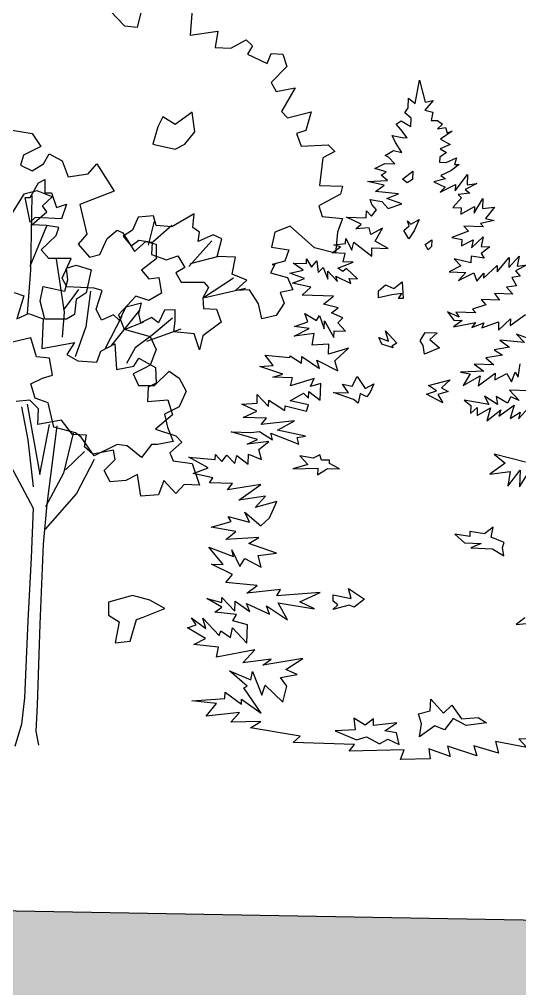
# Model space of a CAD drawing. Header units: inches. Extents: x 11.9 to 85.3, y 21.1 to 37.4.
# Drawn here: x 50.919 to 51.28, y 21.807 to 22.506 of the extents above; entities that cross this region are included whole.
import ezdxf

# ---------------------------------------------------------------- set-up
doc = ezdxf.new("R2010")
doc.units = ezdxf.units.IN
doc.header["$MEASUREMENT"] = 0
doc.layers.add('CAY', color=94, linetype='Continuous')
doc.layers.add('CAY-3', color=61, linetype='Continuous')

# ---------------------------------------------------------------- blocks, each defined once
blk = doc.blocks.new('A$C76451831')
at = {"layer": 'CAY'}
for points in [[(974, 1323), (997.2, 1298.7), (1018.3, 1296.6), (1026.7, 1330.4)], [(1107.9, 1353.6), (1102.7, 1284), (1147, 1290.3), (1142.7, 1263.9), (1168.1, 1262.9), (1192.3, 1276.6), (1202.9, 1267.1), (1194.4, 1253.4), (1226.1, 1238.6), (1232.4, 1254.5), (1251.4, 1253.4), (1257.7, 1233.4), (1232.4, 1208), (1240.8, 1193.3), (1271.4, 1199.6), (1249.3, 1161.6), (1258.8, 1151.1), (1296.7, 1160.6), (1288.3, 1131.1), (1273.5, 1125.8), (1280.9, 1105.7), (1324.2, 1107.9), (1334.7, 1097.3), (1315.7, 1086.8), (1310.4, 1042.5), (1347.4, 1041.4), (1344.2, 1028.7), (1309.4, 1009.8), (1314.7, 992.9), (1347.4, 989.7), (1338.9, 967.6), (1335.8, 933.8), (1302, 942.3), (1263, 977.1), (1238.7, 967.6), (1233.4, 943.3), (1260.9, 939.1), (1254.5, 921.2), (1234.5, 915.9), (1238.7, 915.9), (1231.3, 902.2), (1258.8, 894.8), (1267.2, 874.8), (1247.2, 870.5), (1253.5, 853.7)], [(1649.9, 795.3), (1626.6, 803.8), (1639.3, 790.2), (1599.5, 794.3), (1615, 782.9), (1590.8, 778.7), (1604.1, 770.1), (1577.2, 765.6), (1590, 754.7), (1558.3, 755.8), (1573.8, 744.4), (1536.6, 743), (1552.3, 740.2), (1540.8, 721.6), (1568.1, 736.9), (1564.8, 720.7), (1592.2, 741.1), (1591.9, 730.6), (1610.8, 740.4), (1618.5, 727), (1624.5, 742.7), (1629.2, 734.8), (1632.6, 756)], [(1647, 712.9), (1615.3, 714), (1630.6, 697.1), (1617.6, 703), (1611.9, 692.8), (1593.7, 703.8), (1595.9, 690.6), (1575.1, 704.5), (1582.3, 691.1), (1542.7, 697.9), (1553.3, 689.4), (1552.8, 676.3), (1563.6, 686.3), (1563.1, 673.2), (1584.9, 685.6), (1579.1, 664.5), (1601.1, 682.3), (1598, 672), (1622.6, 689.7), (1616.4, 668.6), (1632.6, 678.5), (1629.6, 668.1), (1646.1, 686.1)], [(1640.7, 598.4), (1590.4, 611), (1608.5, 596.8), (1583.9, 579.1), (1616.2, 583.4), (1612.6, 559.5), (1632.1, 585.5), (1631.2, 558.8), (1648, 585)], [(1639.7, 348.2), (1626.2, 337.8), (1647.6, 339.7)], [(1665, 152.8), (1630.2, 154), (1643.3, 140), (1592.9, 149.9), (1597.7, 131.1), (1558.2, 142.9), (1562.6, 126.9), (1515.6, 142.2), (1520, 125.7), (1486, 137.8), (1488.1, 121.8), (1440.1, 120.8), (1446.1, 136.4), (1358.1, 134.1), (1366.6, 144.6), (1267.9, 148.1), (1279.1, 158.1), (1199.4, 171.8), (1216.1, 181.6), (1168, 180.6), (1181.7, 196.4), (1128.5, 190.1), (1145, 210.9), (1105.3, 215), (1158.5, 218.6), (1158.8, 229), (1184.9, 209.5), (1185.2, 217.6), (1216.5, 195.2), (1188.5, 236.1), (1194, 238.6), (1165.5, 263.2), (1199.8, 248.8), (1202.6, 261.9), (1217.6, 224.2), (1223.1, 239.9), (1251.6, 212.6), (1257.9, 238.7), (1247.6, 252.6), (1274.4, 257.1), (1256.2, 265.5), (1283.5, 283.1), (1219.2, 272.2), (1232.7, 282.1), (1187.2, 276), (1206.5, 296.7), (1144.9, 285.2), (1148.2, 301.4), (1108.5, 305.5), (1127.4, 315.3), (1098.5, 332.2), (1112.3, 337.1), (1104.5, 348.3), (1127.9, 331.1), (1123.1, 347.6), (1148.9, 320), (1151.8, 327.6), (1167.3, 316.6), (1170.6, 332.4), (1193.7, 307.5), (1194.8, 337), (1171, 343.2), (1176.8, 353.5), (1142, 357.4), (1153.2, 365.2), (1129.6, 379.1), (1153.4, 372.9), (1153.7, 381), (1174.2, 359), (1174.8, 374.8), (1198.2, 358.2), (1193.2, 371.5), (1229.8, 354.3), (1225.3, 367.6), (1258.9, 345.2), (1244, 372.4), (1302.2, 362.7), (1278.5, 373.9), (1311.2, 388.7), (1241.7, 383.4), (1247.5, 393.6), (1193.8, 387.8), (1210.1, 400.4), (1160, 404.8), (1170.8, 417.6), (1137, 434.6), (1155.6, 434), (1132.5, 461.5), (1171.9, 447), (1169.5, 457.5), (1182.2, 430.8), (1190.3, 443.7), (1216.6, 429.6), (1211.8, 448.3), (1241.4, 452.3), (1196.6, 467.5), (1212.8, 477.3), (1159.7, 474.2), (1176, 486.8), (1136.3, 493.6), (1168.4, 502.9), (1163.7, 511.2), (1197.8, 501.9), (1190.2, 518), (1216.2, 495.8), (1230.2, 508.9), (1241.6, 535.3), (1206.8, 525.6), (1223.3, 543.6), (1180.5, 537.4), (1215.8, 562.4), (1162.5, 553.9), (1170.5, 564), (1133.4, 565.3), (1139.1, 573.3), (1107.2, 579.8), (1131.5, 589.4), (1100.4, 606.4), (1142.9, 602.6), (1143.1, 610.3), (1153.2, 599.5), (1161.7, 609.7), (1174.4, 596.1), (1177.5, 609.1), (1195.6, 595.3), (1196.2, 611.2), (1217.2, 602.3), (1212.8, 618.8), (1229.1, 631.3), (1194, 627.1), (1210.6, 634.7), (1168.4, 647.1), (1200.1, 646), (1213.8, 647.7), (1234.6, 633.9), (1232.3, 644.8), (1276.9, 627), (1274.6, 637.9), (1287.8, 640.2), (1242.8, 649.4), (1270.1, 664.8), (1216.4, 658.5), (1224.9, 668.7), (1187.8, 670), (1209.5, 680.1), (1185.8, 691.3), (1209.9, 693.2), (1210.4, 706.8), (1228.3, 687.6), (1228.7, 698), (1254.8, 681.2), (1255.1, 688.9), (1289.2, 680), (1292.3, 690.3), (1263.1, 696.8), (1284.8, 709.2), (1292.7, 701.2), (1293, 711.6), (1311.1, 697.8), (1312.1, 724.6), (1296, 719.7), (1301.9, 732.6), (1263.9, 720.8), (1267.1, 733.8), (1235.4, 734.9), (1251.4, 739.8), (1214.7, 752), (1236, 753.5), (1223, 770.3), (1262.8, 766.2), (1262.9, 768.9), (1281.5, 757.4), (1281.9, 768.2), (1310.2, 748.6), (1305.7, 761.9), (1339.5, 744.9), (1334.6, 760.9), (1356.7, 781.5), (1324.6, 771.7), (1325.2, 788), (1298.4, 786.2), (1301.7, 804.7), (1269.4, 800.4), (1293.9, 813.1), (1270, 816.2), (1291.5, 823.6), (1286.5, 837), (1305.2, 825.9), (1310.4, 833.9), (1317.9, 812.3), (1318.3, 825.4), (1333.2, 798.2), (1333.6, 809), (1352.2, 808.4), (1339.5, 822), (1347.9, 829.8), (1329.6, 838.2), (1340.3, 846), (1316.5, 852.2), (1332.8, 864.8), (1282.6, 866.6), (1296.2, 879.2), (1266.9, 885.7), (1286.2, 893.2), (1262.5, 901.7), (1284, 906.4), (1268.1, 917.8), (1289.3, 917.1), (1289.6, 924.8), (1297.3, 911.4), (1305.8, 921.5), (1307.9, 902.9), (1315.9, 910.7), (1323.4, 891.9), (1323.8, 905), (1339.1, 888.6), (1336.7, 896.9), (1360.3, 885.2), (1357.8, 893.4), (1371.4, 892.9), (1353.4, 909.4), (1347.8, 904.2), (1339.8, 909.9), (1364.2, 919.5), (1348.4, 920), (1351.5, 933.5), (1330.3, 934.3), (1343.8, 944.2), (1333.4, 947.3), (1352.1, 949.4), (1352.4, 957.5), (1362.1, 938.6), (1365.3, 951.6), (1394, 929.3), (1394.4, 942.4), (1420.7, 941.5), (1399.8, 953.1), (1411.4, 974), (1392.5, 963.8), (1390.1, 974.8), (1368.8, 972.8), (1377.2, 980.7), (1353.6, 991.9), (1385.3, 990.8), (1385.6, 1001.7), (1393.5, 993.3), (1401.6, 1003.4), (1394.2, 1011.8), (1391.7, 1020.1), (1410.2, 1016.7), (1420.7, 1005.5), (1442.2, 1012.9), (1418.5, 1021.8), (1437.3, 1028.9), (1400.3, 1032.9), (1413.8, 1043.3), (1387.3, 1049.2), (1419.5, 1050.8), (1409, 1059.4), (1417.3, 1064.5), (1398.9, 1070.1), (1415, 1077.7), (1430.9, 1077.2), (1420.8, 1088), (1415.5, 1090.9), (1428.9, 1098.6), (1442.4, 1095.4), (1432.1, 1111.6), (1427, 1122.6), (1443.2, 1119.4), (1450.9, 1119.1), (1441, 1132.6), (1433.1, 1141), (1441.4, 1146.2), (1457, 1137.5), (1457.5, 1150.6), (1447.3, 1159.1), (1452.6, 1167.1), (1453.1, 1182.9), (1463.7, 1174.4), (1470.5, 1211.8), (1479.7, 1176.6), (1492.9, 1178.8), (1479.2, 1163.4), (1492.2, 1160.3), (1489.5, 1147.2), (1499.9, 1146.8), (1507.9, 1141.1), (1499.4, 1133.3), (1512.7, 1135.5), (1515.1, 1127.3), (1523.3, 1129.7), (1504.3, 1117.2), (1519.9, 1108.5), (1503.8, 1101.4), (1514, 1095.6), (1503.3, 1087.8), (1503, 1080.1), (1513.4, 1079.7), (1530, 1086.9), (1526.9, 1076.5), (1534.6, 1076.3), (1521.1, 1065.9), (1505, 1058.7), (1512.5, 1053), (1493.8, 1048.2), (1512, 1039.9), (1504.1, 1032), (1528.5, 1044.3), (1528.1, 1033.9), (1547.6, 1060), (1547.1, 1043.7), (1563, 1045.8), (1544.1, 1036.1), (1551.6, 1030.3), (1532.9, 1028.3), (1538.2, 1022.7), (1524.5, 1007.3), (1537.6, 1006.8), (1537.3, 996.4), (1559, 1008.8), (1558.6, 997.9), (1572.6, 1021.5), (1572, 1005.6), (1591.1, 1007.7), (1576.9, 989.6), (1590.4, 986.4), (1568.9, 981.7), (1573.7, 976.1), (1542, 977.2), (1549.5, 969.2), (1522.8, 959.3), (1538.6, 956), (1538.2, 945.6), (1557.1, 955.4), (1554, 942.3), (1573.2, 960.2), (1569.9, 944.5), (1583.5, 944), (1569.5, 933.6), (1574.7, 925.7), (1553.5, 929.2), (1553.1, 918.3), (1526.6, 924.7), (1537.1, 913.4), (1518.2, 903.7), (1544.9, 902.7), (1533.5, 890), (1558, 902.3), (1563, 889), (1573.8, 901.7), (1573.5, 893.6), (1595.6, 914.1), (1595.2, 903.7), (1614.6, 927.1), (1614, 910.8), (1631, 929.2), (1627.7, 913), (1643.6, 915.2), (1624.7, 905.4), (1632.1, 897), (1618.9, 894.7), (1626.6, 881.3), (1610.2, 879.2), (1620.7, 867.9), (1591.3, 868.9), (1599.1, 858.2), (1569.6, 859.3), (1577.5, 850.8), (1556, 843.9), (1561.2, 838.3), (1529.1, 839.4), (1534.2, 831), (1515.9, 839.8), (1525.9, 826.3), (1539.5, 825.9), (1525.5, 815.5), (1560.6, 822.4), (1554.9, 814.4), (1573.8, 821.9), (1570.8, 813.9), (1597.8, 823.8), (1597.4, 810.2), (1616.6, 828.2), (1616.2, 817.7), (1640.9, 835.5)], [(1253.5, 853.7), (1240.8, 833.6), (1217.6, 828.4), (1212.4, 852.6), (1197.6, 874.8), (1175.4, 873.7), (1193.4, 890.6), (1170.2, 900.1), (1175.4, 927.5), (1145.9, 928.6), (1153.3, 957), (1139.6, 963.4), (1115.3, 952.8), (1117.4, 967.6), (1106.9, 975), (1109, 997.1), (1073.1, 976), (1047.8, 978.1), (1043.6, 993.9), (1019.3, 991.8), (1009.9, 970.7), (995.1, 961.2), (1007.7, 945.4), (1020.4, 954.9), (1041.5, 951.8), (1040.4, 931.7), (1064.7, 923.3), (1082.6, 929.6), (1094.2, 910.6), (1079.5, 902.2), (1087.9, 887.4), (1124.8, 887.4), (1132.2, 879), (1122.7, 862.1), (1123.8, 845.2), (1144.9, 844.2), (1152.2, 823.1), (1122.7, 800.9), (1117.4, 778.8), (1109, 804.1), (1076.3, 807.3), (1078.4, 825.2), (1078.4, 843.1), (1061.5, 842.1), (1052, 822), (1040.4, 830.5), (1023.6, 822), (1020.4, 836.8), (1024.6, 853.7), (999.3, 847.3), (988.8, 826.2), (979.3, 834.7), (960.3, 826.2), (951.8, 844.2), (961.3, 873.7), (948.7, 877.9), (904.4, 880), (897, 893.7), (911.8, 925.4), (875.9, 925.4), (863.3, 939.1), (887.5, 962.3), (891.7, 975), (871.7, 978.1), (848.5, 979.2), (872.7, 1000.3), (865.4, 1009.8), (881.2, 1024.5), (856.9, 1034), (835.8, 1028.7), (815.8, 997.1)], [(848.5, 1026.6), (846.4, 906.4), (841.1, 836.8)], [(1044.7, 985.5), (1035.2, 946.5)], [(871.7, 977.1), (845.3, 912.7)], [(1073.1, 978.1), (1042.6, 951.8)], [(1137.5, 953.9), (1100.6, 912.7)], [(1484.5, 939.3), (1479.8, 947.6), (1490.5, 955.4), (1490.1, 944.5), (1484.5, 939.3)], [(887.5, 924.3), (900.2, 838.9), (897, 798.8)], [(1148, 928.6), (1102.7, 917)], [(1172.3, 893.7), (1123.8, 862.1)], [(923.4, 875.8), (899.1, 843.1)], [(942.4, 872.7), (935, 815.7), (918.1, 767.2)], [(1191.3, 876.9), (1125.9, 862.1)], [(820, 870.5), (835.8, 865.3), (824.2, 828.4), (843.2, 836.8), (866.4, 828.4), (864.3, 780.9), (917, 790.4), (904.4, 771.4), (922.3, 760.9), (952.9, 758.7), (959.2, 776.7), (981.4, 788.3), (984.5, 747.1), (1012, 752.4), (1020.4, 765.1), (1046.8, 750.3), (1047.8, 725), (1035.2, 718.7), (1034.1, 695.5), (1066.8, 698.6), (1074.2, 674.4), (1046.8, 651.2), (1079.5, 640.6), (1089, 630.1), (1070, 613.2), (1075.2, 600.5), (1105.8, 596.3), (1117.4, 561.5), (1093.2, 562.6), (1079.5, 547.8), (1060.5, 568.9), (1052, 545.7), (1023.6, 543.6), (1018.3, 578.4), (999.3, 568.9), (974, 566.8), (964.5, 584.7), (982.4, 602.7), (979.3, 617.4), (946.6, 611.1), (932.9, 622.7), (936, 641.7), (913.9, 642.7), (895.9, 665.9), (858, 658.6), (859, 683.9), (845.3, 697.6), (823.2, 695.5)], [(1021.5, 842.1), (976.1, 786.2)], [(993, 832.6), (965.6, 779.8)], [(1074.2, 829.4), (1041.5, 802), (1014.1, 782), (1000.4, 756.6)], [(1027.8, 823.1), (995.1, 810.4)], [(1033.1, 792.5), (1087.9, 812.5)], [(831.6, 687), (842.2, 634.3), (850.6, 558.4)], [(841.1, 691.2), (861.1, 578.4), (877, 658.6)], [(774.7, 655.4), (791.5, 634.3), (850.6, 524.6), (847.4, 444.5), (842.2, 343.2), (836.9, 219.8), (831.6, 177.6), (821.1, 141.8)], [(888.6, 656.4), (872.7, 530.9), (866.4, 466.6), (861.1, 337.9), (856.9, 208.2), (854.8, 166), (859, 143.9)], [(914.9, 644.8), (899.1, 580.5), (870.6, 526.7)], [(932.9, 615.3), (902.3, 585.8)], [(948.7, 602.7), (920.2, 547.8), (869.6, 490.9)]]:
    blk.add_lwpolyline(points, dxfattribs=at)
for points in [[(1109.9, 1128.8), (1106, 1160.5), (1078.3, 1140.7), (1058.5, 1152.6), (1050.5, 1136.7), (1042.6, 1109), (1078.3, 1101.1), (1094.1, 1109)], [(1443.6, 1052.7), (1459.9, 1065.3), (1459.5, 1052.2), (1451.1, 1047)], [(1445.7, 970.1), (1454.1, 978), (1451.7, 985.8), (1456.9, 980.2), (1470.4, 987.9), (1462, 969.6), (1453.4, 956.7)], [(1444.6, 860.9), (1436.9, 861.2), (1442.2, 869.2), (1426.3, 867), (1404.8, 862.3), (1405.2, 873.2), (1416.4, 883.2), (1429.3, 877.3), (1442.8, 887.7)], [(1428.7, 781.7), (1410.3, 787.8), (1405.3, 798.4), (1420.9, 792.4), (1416.1, 808.9), (1434.4, 789.2), (1426.1, 784.5)], [(1476.9, 785.4), (1471.7, 793.3), (1479.9, 806.6), (1498.9, 806), (1487.6, 795.5), (1503, 781.8), (1478.7, 771.8)], [(1364.6, 698.7), (1332.9, 710.2), (1356.9, 709.4), (1346.9, 723.3), (1362.7, 720.1), (1370.9, 735.6), (1383.8, 716.6), (1397.3, 724.3), (1391.3, 710.9), (1386.1, 703.4), (1375.4, 708.7), (1372.1, 693)], [(1485.1, 721.2), (1519.8, 730.4), (1506.2, 717.8), (1516.9, 712), (1500.4, 707.1), (1508.1, 693.7), (1481.9, 707.7), (1497.9, 712.6)], [(1313.2, 601.7), (1310.8, 609.9), (1300.2, 604.8), (1278.6, 608.3), (1291.7, 594.7), (1267.4, 587.4), (1307.3, 588.7), (1306.9, 577.9), (1323.2, 588.2), (1342.2, 587.5), (1326.2, 596.2), (1326.3, 601.2)], [(1603.8, 461), (1606.8, 469), (1585.8, 477.9), (1589, 493.7), (1575.1, 483.3), (1551.6, 486.8), (1551.4, 479.1), (1527.5, 482.7), (1542.8, 468.5), (1569.5, 467.6), (1553, 460.5), (1587.8, 459.2), (1606, 447.7)], [(1332, 374.8), (1332.4, 385.2), (1361.2, 379.2), (1356.8, 395.2), (1382.5, 378.5), (1366.1, 365.4), (1358.1, 368.4), (1331.6, 361.7), (1339.5, 369.1)], [(1037.6, 376.9), (1009.9, 384), (971.5, 373.4), (971.5, 352.7), (988.6, 342.1), (982.2, 307.9), (1006.3, 310.8), (1016.4, 345.6), (1027, 349.2), (1061.8, 363.3)], [(1474.2, 178.1), (1469.4, 194.1), (1488.1, 198.9), (1488.8, 217.4), (1509.3, 195.4), (1522.9, 208.1), (1538.4, 186.2), (1564.8, 188), (1578.1, 179.9), (1545.8, 175.6), (1524.8, 186.7), (1511.1, 168.6), (1495.4, 174.6), (1470.8, 156.9)], [(1438.2, 144.9), (1433.9, 163.6), (1414.9, 167), (1434.4, 179.5), (1396.7, 175.3), (1397, 186.2), (1383.5, 175.8), (1365.4, 187.3), (1367.4, 168.6), (1335.2, 167), (1369.6, 152.2), (1385.6, 157.1), (1406.5, 146), (1419.9, 153.2)]]:
    blk.add_lwpolyline(points, close=True, dxfattribs=at)
at = {"layer": 'CAY-3'}
blk.add_lwpolyline([(6660.3, 1132.9), (6702, 1125.9), (6715.7, 1105.4), (6688.2, 1091.2), (6683.5, 1075.1), (6702, 1066.1), (6720.4, 1077.5), (6729.5, 1093.6), (6750.3, 1082.2), (6759.7, 1056.6), (6792, 1061.4), (6805.7, 1077.5), (6833.6, 1033.4), (6778.6, 1012.2), (6790, 964.2), (6775.9, 948.1), (6794.3, 927.3), (6810.8, 931.6), (6822.2, 957.2), (6838.4, 970.9), (6847.8, 966.6), (6866.3, 936.3), (6884.7, 952.4), (6900.9, 948.1), (6900.9, 924.9), (6877.7, 906.4), (6889.1, 892.7), (6905.2, 894.6), (6909.9, 869.5), (6889.1, 857.7), (6868.2, 864.7), (6840.7, 834.9), (6849.8, 811.7), (6891.4, 800.2), (6900.9, 779.4), (6891.4, 753.8), (6882.4, 749.1), (6863.9, 740.1), (6872.9, 721.6), (6898.5, 721.6), (6921.7, 744.4), (6937.8, 733), (6949.2, 712.2), (6937.8, 687), (6914.6, 675.2), (6919.3, 654.4), (6928.4, 631.5), (6903.2, 626.8), (6893.8, 626.8), (6877.7, 606), (6854.5, 624.5), (6838.4, 626.8), (6801.4, 608.3), (6780.6, 638.2), (6771.5, 645.3), (6736.9, 654.4), (6727.5, 693.7), (6706.7, 700.8), (6700, 724), (6718.5, 733), (6734.6, 737.7), (6729.9, 765.3), (6709, 767.6), (6700, 797.9), (6648.9, 786.1)], dxfattribs=at)
for points in [[(6712, 1046.9), (6722.6, 1052.1), (6722.6, 1031), (6733.1, 1031), (6741, 1007.2), (6756.9, 1012.5), (6748.9, 988.8), (6706.7, 991.4), (6698.8, 983.5), (6690.9, 1023.1), (6698.8, 1023.1)], [(6714.6, 856.8), (6719.9, 880.5), (6754.2, 872.6), (6759.5, 891.1), (6756.9, 909.6), (6772.7, 914.8), (6796.5, 906.9), (6788.5, 870), (6772.7, 859.4), (6770.1, 835.6), (6756.9, 827.7), (6722.6, 827.7)]]:
    blk.add_lwpolyline(points, close=True, dxfattribs=at)

msp = doc.modelspace()

# ---------------------------------------------------------------- hatches: boundary and pattern name
at = {"true_color": 0x000000}
h = msp.add_hatch(color=18, dxfattribs=at)
h.dxf.hatch_style = 1
h.paths.add_polyline_path([(70.51978, 21.54651), (69.24363, 22.3819), (69.24363, 24.06333), (69.11663, 24.06333), (69.11663, 22.25961), (70.25366, 21.51914), (12.49661, 22.54745), (12.49661, 21.9488), (70.51978, 21.1086)])

# ---------------------------------------------------------------- linework, layer by layer
msp.add_lwpolyline([(12.49661, 22.54745), (70.25366, 21.51914), (69.11663, 22.25961), (69.11663, 24.06333), (67.06144, 24.06333), (69.24363, 24.06333), (69.24363, 22.3819), (70.51978, 21.54651), (70.51978, 21.1086), (12.49661, 21.9488)], close=True)

# ---------------------------------------------------------------- block references
at = {"layer": 'CAY', "xscale": 0.0004489089019145984, "yscale": 0.0004489089019145984, "zscale": 0.0004489089019145984}
for p in [(47.9198, 21.91828), (50.54729, 21.91828)]:
    msp.add_blockref('A$C76451831', p, dxfattribs=at)

doc.saveas('drawing.dxf')
